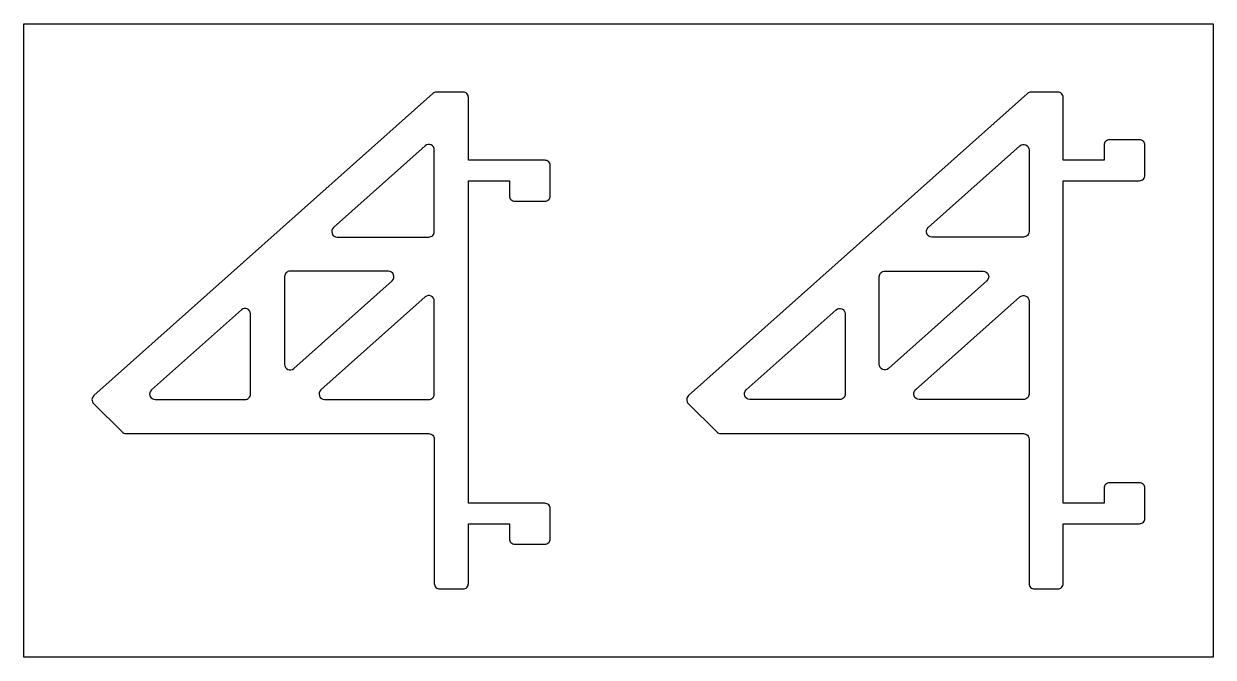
# Model space of a CAD drawing. Header units: inches. Extents: x 654 to 828, y 312 to 405.
import ezdxf

# ---------------------------------------------------------------- set-up
doc = ezdxf.new("R2010")
doc.units = ezdxf.units.IN
doc.header["$MEASUREMENT"] = 0
doc.layers.add('1 - Interna', color=3, linetype='Continuous', true_color=0x00ff00)
doc.layers.add('2 - Externa', color=1, linetype='Continuous', true_color=0xff0000)

msp = doc.modelspace()

# ---------------------------------------------------------------- linework, layer by layer
at = {"layer": '1 - Interna'}
msp.add_lwpolyline([(653.73, 404.78), (828.09, 404.78), (828.09, 311.95), (653.73, 311.95)], close=True, dxfattribs=at)
for points in [[(712.58, 386.89), (699.14, 374.91, 0.689144), (699.67, 373.52), (713.11, 373.52, 0.414214), (713.91, 374.32), (713.91, 386.29, 0.647612)], [(801.09, 386.29), (801.09, 374.32, -0.414214), (800.29, 373.52), (786.85, 373.52, -0.689144), (786.32, 374.91), (799.76, 386.89, -0.647612)], [(707.19, 368.52), (692.76, 368.52, 0.414214), (691.96, 367.72), (691.96, 354.86, 0.647612), (693.29, 354.26), (707.72, 367.12, 0.689144)], [(794.91, 367.12), (780.48, 354.26, -0.647612), (779.14, 354.86), (779.14, 367.72, -0.414214), (779.94, 368.52), (794.37, 368.52, -0.689144)], [(712.58, 364.75), (697.29, 351.12, 0.689144), (697.82, 349.72), (713.11, 349.72, 0.414214), (713.91, 350.52), (713.91, 364.15, 0.647612)], [(801.09, 364.15), (801.09, 350.52, -0.414214), (800.29, 349.72), (785, 349.72, -0.689144), (784.47, 351.12), (799.76, 364.75, -0.647612)], [(685.63, 362.87), (672.44, 351.12, 0.689144), (672.98, 349.72), (686.16, 349.72, 0.414214), (686.96, 350.52), (686.96, 362.28, 0.647612)], [(774.14, 362.28), (774.14, 350.52, -0.414214), (773.34, 349.72), (760.16, 349.72, -0.689144), (759.63, 351.12), (772.81, 362.87, -0.647612)]]:
    msp.add_lwpolyline(points, format="xyb", close=True, dxfattribs=at)
at = {"layer": '2 - Externa'}
msp.add_lwpolyline([(653.73, 404.78), (828.09, 404.78), (828.09, 311.95), (653.73, 311.95)], close=True, dxfattribs=at)
for points in [[(718.91, 381.78), (724.91, 381.78), (724.91, 379.58, 0.414214), (725.71, 378.78), (730.11, 378.78, 0.414214), (730.91, 379.58), (730.91, 383.98, 0.414214), (730.11, 384.78), (718.91, 384.78), (718.91, 393.98, 0.414214), (718.11, 394.78), (714.21, 394.78, 0.184032), (713.68, 394.57), (663.99, 350.29, 0.431132), (663.96, 349.12), (668.13, 344.96, 0.198912), (668.69, 344.72), (713.11, 344.72, -0.414214), (713.91, 343.92), (713.91, 322.75, 0.414214), (714.71, 321.95), (718.11, 321.95, 0.414214), (718.91, 322.75), (718.91, 331.51), (724.91, 331.51), (724.91, 329.31, 0.414214), (725.71, 328.51), (730.11, 328.51, 0.414214), (730.91, 329.31), (730.91, 333.71, 0.414214), (730.11, 334.51), (718.91, 334.51), (718.91, 349.72)], [(806.09, 393.98, 0.414214), (805.29, 394.78), (801.4, 394.78, 0.184032), (800.86, 394.57), (751.18, 350.29, 0.431132), (751.14, 349.12), (755.31, 344.96, 0.198912), (755.88, 344.72), (800.29, 344.72, -0.414214), (801.09, 343.92), (801.09, 322.75, 0.414214), (801.89, 321.95), (805.29, 321.95, 0.414214), (806.09, 322.75), (806.09, 331.51), (817.29, 331.51, 0.414214), (818.09, 332.31), (818.09, 336.71, 0.414214), (817.29, 337.51), (812.89, 337.51, 0.414214), (812.09, 336.71), (812.09, 334.51), (806.09, 334.51), (806.09, 349.72), (806.09, 381.78), (817.29, 381.78, 0.414214), (818.09, 382.58), (818.09, 386.98, 0.414214), (817.29, 387.78), (812.89, 387.78, 0.414214), (812.09, 386.98), (812.09, 384.78), (806.09, 384.78)]]:
    msp.add_lwpolyline(points, format="xyb", close=True, dxfattribs=at)

doc.saveas('drawing.dxf')
